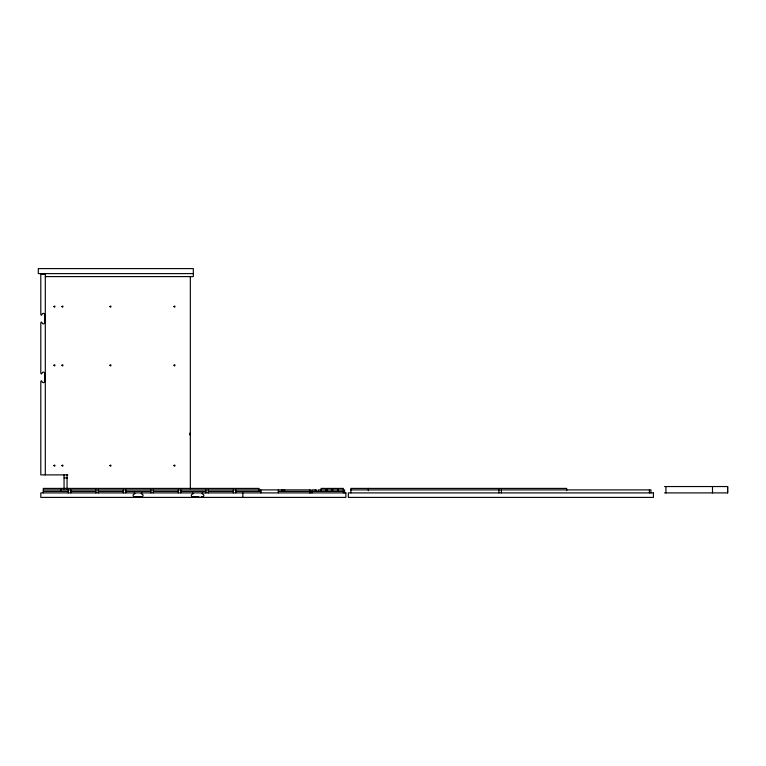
<?xml version="1.0" encoding="UTF-8"?>
<svg xmlns="http://www.w3.org/2000/svg" width="766" height="766" viewBox="0 0 766 766"><rect width="100%" height="100%" fill="white"/><g stroke="black" fill="none" stroke-linecap="round" stroke-linejoin="round"><path stroke-width="1.15" d="M189.441 434.81L190.332 432.656M141.825 492.902L141.193 493.524L141.825 494.147A1.254 1.254 0 0 1 143.07 495.401A1.254 1.254 0 0 1 141.825 496.646L134.318 496.646A1.254 1.254 0 0 1 133.073 495.401A1.254 1.254 0 0 1 134.318 494.147L134.94 493.524L134.318 492.902M202.588 492.902L201.956 493.524L202.588 494.147A1.254 1.254 0 0 1 203.833 495.401A1.254 1.254 0 0 1 202.588 496.646L201.334 496.646L201.334 497.402M193.329 273.606L38.3 273.606L38.3 268.598L193.329 268.598L193.329 276.603L45.299 276.603M45.299 274.352L40.799 274.352L40.799 314.615L41.421 315.238L42.053 314.615A1.254 1.254 0 0 1 43.298 313.361A1.254 1.254 0 0 1 44.552 314.615L44.552 315.86L45.299 315.86M45.299 316.358L44.552 316.358L44.552 322.61A1.254 1.254 0 0 1 43.298 323.865A1.254 1.254 0 0 1 42.053 322.61L41.421 321.988L40.799 322.61L40.799 373.377L41.421 374L42.053 373.377A1.254 1.254 0 0 1 43.298 372.123A1.254 1.254 0 0 1 44.552 373.377L44.552 374.622L45.299 374.622M45.299 375.12L44.552 375.12L44.552 381.372A1.254 1.254 0 0 1 43.298 382.627A1.254 1.254 0 0 1 42.053 381.372L41.421 380.75L40.799 381.372L40.799 474.891L67.839 474.891M64.057 477.898L67.628 477.898M664.553 486.544L727.7 486.544L727.7 492.902L664.553 492.902M43.298 489.895L310.852 489.895L310.852 492.902M350.866 489.895L650.928 489.895L650.928 492.902M43.298 491.399L68.308 491.399M70.807 491.399L95.807 491.399M98.316 491.399L123.316 491.399M125.816 491.399L150.825 491.399M153.324 491.399L178.325 491.399M180.833 491.399L205.834 491.399M208.333 491.399L233.343 491.399M235.842 491.399L260.842 491.399M278.345 491.399L309.608 491.399M312.107 491.399L343.36 491.399M192.582 492.902L193.204 493.524L192.582 494.147A1.254 1.254 0 0 0 191.328 495.401A1.254 1.254 0 0 0 192.582 496.646L198.834 496.646L198.834 497.402M727.576 486.544L727.576 492.902M712.495 486.544L712.495 492.902M665.932 486.544L665.932 492.902M649.424 489.895L649.424 492.902M566.658 490.652L566.658 488.402L350.866 488.402L350.866 492.902M501.395 489.895L501.395 492.902M498.896 489.895L498.896 492.902M368.369 488.402L368.369 490.652M344.614 492.902L344.614 489.895L318.359 489.895L318.359 491.399M343.36 492.902L343.36 488.402L338.361 488.402L338.361 490.652M337.615 490.652L337.615 488.402L332.607 488.402L332.607 490.652M331.86 490.652L331.86 488.402L326.862 488.402L326.862 490.652M326.105 490.652L326.105 488.402L321.107 488.402L321.107 490.652M316.607 491.399L316.607 489.895L312.107 489.895L312.107 492.902M315.362 489.895L315.362 491.399M309.608 489.895L309.608 492.902M284.598 489.895L284.598 491.399M282.855 489.895L282.855 491.399M281.601 489.895L281.601 491.399M278.345 489.895L278.345 492.902M260.842 489.895L260.842 492.902M259.1 490.652L259.1 488.402L43.298 488.402L43.298 492.902M242.841 492.902L242.841 497.402M235.842 489.895L235.842 492.902M233.343 489.895L233.343 492.902M208.333 489.895L208.333 492.902M205.834 489.895L205.834 492.902M190.332 276.603L190.332 488.823M180.833 489.895L180.833 492.902M178.325 489.895L178.325 492.902M153.324 489.895L153.324 492.902M150.825 489.895L150.825 492.902M140.571 496.646L140.571 497.402M125.816 489.895L125.816 492.902M123.316 489.895L123.316 492.902M98.316 489.895L98.316 492.902M95.807 489.895L95.807 492.902M70.807 489.895L70.807 492.902M68.308 489.895L68.308 492.902M67.054 474.891L67.054 489.369M64.057 474.891L64.057 489.369M60.801 488.402L60.801 490.652M45.299 273.606L45.299 474.891M109.95 306.477C110.84 308.822 111.721 304.705 109.95 306.477M109.95 365.238C110.84 367.584 111.721 363.467 109.95 365.238M109.95 465.508C110.84 467.854 111.721 463.736 109.95 465.508M53.946 306.467C54.788 308.832 55.746 304.724 53.946 306.467M53.946 365.229C54.788 367.594 55.746 363.486 53.946 365.229M53.946 465.498C54.788 467.863 55.746 463.756 53.946 465.498M61.95 306.448C62.716 308.832 63.808 304.763 61.95 306.448M61.95 365.21C62.716 367.594 63.808 363.524 61.95 365.21M61.95 465.479C62.716 467.863 63.808 463.794 61.95 465.479M173.978 306.438C174.705 308.832 175.854 304.782 173.978 306.438M173.978 365.2C174.705 367.603 175.854 363.544 173.978 365.2M173.978 465.469C174.705 467.873 175.854 463.813 173.978 465.469M345.868 492.902L40.799 492.902L40.799 497.402L345.868 497.402L345.868 492.902M653.427 492.902L348.367 492.902L348.367 497.402L653.427 497.402L653.427 492.902"/></g></svg>
